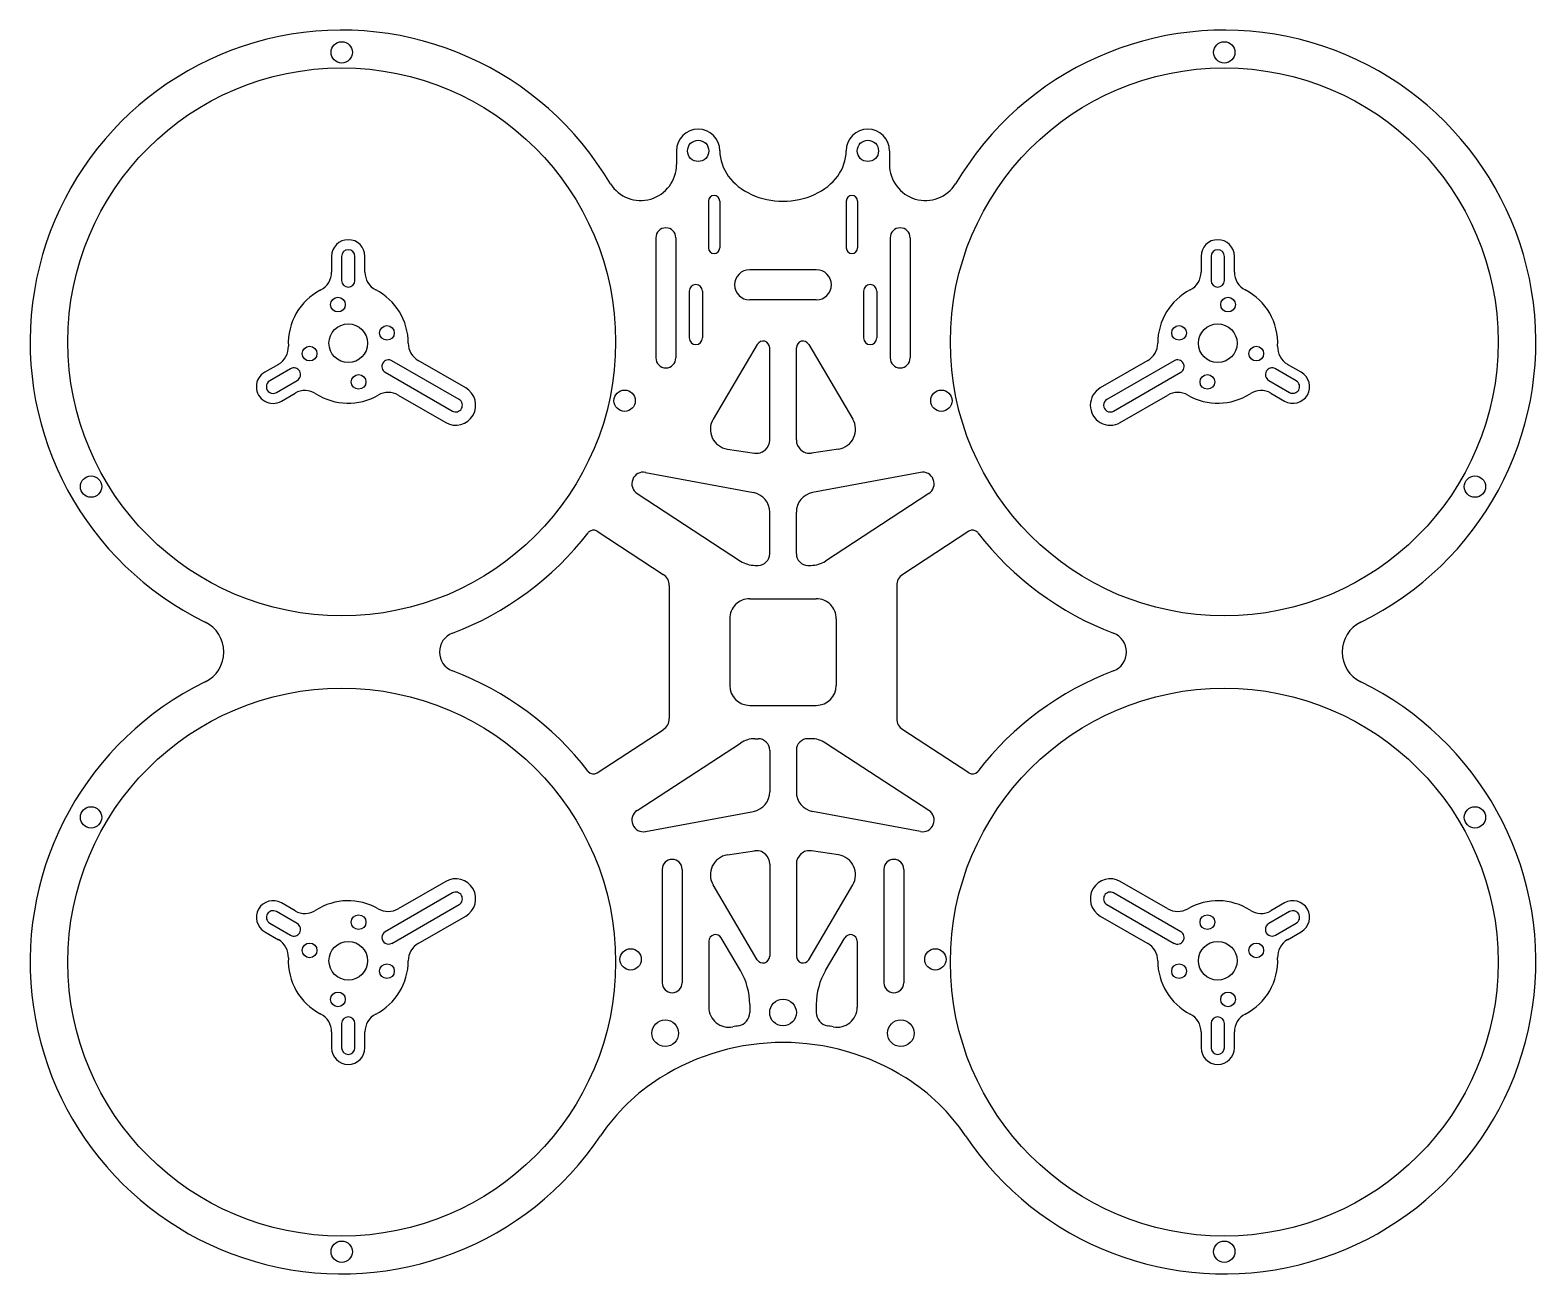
# Model space of a CAD drawing. Header units: millimetres. Extents: x 454 to 680, y 94 to 280.
import ezdxf

# ---------------------------------------------------------------- set-up
doc = ezdxf.new("R2010")
doc.units = ezdxf.units.MM

msp = doc.modelspace()

# ---------------------------------------------------------------- linework, layer by layer
at = {"color": 7, "linetype": 'Continuous', "lineweight": 25}
for p, q in [((550.8, 262.36), (550.8, 260.3)), ((582.76, 262.36), (582.76, 260.3)), ((555.58, 254.81), (555.58, 247.81)), ((557.28, 254.81), (557.28, 247.81)), ((576.28, 254.81), (576.28, 247.81)), ((577.98, 254.81), (577.98, 247.81)), ((547.7, 249.31), (547.7, 231.31)), ((550.7, 249.31), (550.7, 231.31)), ((582.86, 249.31), (582.86, 231.31)), ((585.86, 249.31), (585.86, 231.31)), ((499.05, 246.54), (499.05, 244.17)), ((500.55, 246.54), (500.55, 242.92)), ((502.55, 242.92), (502.55, 246.54)), ((504.05, 244.17), (504.05, 246.54)), ((629.51, 246.54), (629.51, 244.17)), ((631.01, 246.54), (631.01, 242.92)), ((633.01, 242.92), (633.01, 246.54)), ((634.51, 244.17), (634.51, 246.54)), ((571.78, 244.53), (561.78, 244.53)), ((552.7, 241.31), (552.7, 234.31)), ((554.7, 241.31), (554.7, 234.31)), ((571.78, 240.01), (561.78, 240.01)), ((578.86, 241.31), (578.86, 234.31)), ((580.86, 241.31), (580.86, 234.31)), ((562.92, 233.34), (556.3, 222.12)), ((564.78, 219), (564.78, 232.83)), ((568.78, 219), (568.78, 232.83)), ((570.64, 233.34), (577.26, 222.12)), ((518.17, 225.07), (508.09, 230.89)), ((519.17, 226.8), (512.05, 230.91)), ((621.51, 230.91), (614.39, 226.8)), ((625.47, 230.89), (615.39, 225.07)), ((491.06, 230.34), (489.01, 229.16)), ((492.9, 229.67), (489.76, 227.86)), ((507.09, 229.16), (517.17, 223.34)), ((616.39, 223.34), (626.47, 229.16)), ((643.79, 227.86), (640.66, 229.67)), ((644.54, 229.16), (642.49, 230.34)), ((490.76, 226.13), (493.9, 227.93)), ((491.51, 224.83), (493.56, 226.01)), ((639.66, 227.93), (642.79, 226.13)), ((639.99, 226.01), (642.04, 224.83)), ((509.05, 225.71), (516.17, 221.6)), ((617.39, 221.6), (624.51, 225.71)), ((558.43, 217.63), (562.48, 217.02)), ((575.12, 217.63), (571.08, 217.02)), ((546.17, 214.14), (562.33, 211.1)), ((587.39, 214.14), (571.22, 211.1)), ((544.89, 210.95), (560.39, 200.84)), ((588.67, 210.95), (573.17, 200.84)), ((564.78, 201.94), (564.78, 208.15)), ((568.78, 201.94), (568.78, 208.15)), ((538.89, 205.32), (548.82, 198.84)), ((594.67, 205.32), (584.74, 198.84)), ((562.57, 200.19), (563.03, 200.19)), ((570.53, 200.19), (570.98, 200.19)), ((549.72, 197.16), (549.72, 177.22)), ((583.84, 197.16), (583.84, 177.22)), ((561.78, 195.19), (571.78, 195.19)), ((558.78, 192.19), (558.79, 182.19)), ((574.78, 192.19), (574.77, 182.19)), ((561.79, 179.19), (571.77, 179.19)), ((538.89, 169.07), (548.82, 175.54)), ((562.57, 174.19), (563.03, 174.19)), ((570.98, 174.19), (570.53, 174.19)), ((594.67, 169.07), (584.74, 175.54)), ((544.89, 163.43), (560.39, 173.54)), ((564.78, 172.44), (564.78, 166.23)), ((568.78, 172.44), (568.78, 166.23)), ((588.67, 163.43), (573.17, 173.54)), ((546.17, 160.25), (562.33, 163.29)), ((587.39, 160.25), (571.22, 163.29)), ((558.43, 156.75), (562.48, 157.36)), ((575.12, 156.75), (571.08, 157.36)), ((548.65, 154.59), (548.65, 137.59)), ((551.65, 154.59), (551.65, 137.59)), ((564.78, 155.39), (564.78, 141.55)), ((568.78, 155.39), (568.78, 141.55)), ((581.91, 154.59), (581.91, 137.59)), ((584.91, 154.59), (584.91, 137.59)), ((516.17, 152.78), (509.05, 148.67)), ((562.92, 141.04), (556.3, 152.26)), ((570.64, 141.04), (577.26, 152.26)), ((624.51, 148.67), (617.39, 152.78)), ((493.56, 148.37), (491.51, 149.56)), ((517.17, 151.05), (507.09, 145.23)), ((508.09, 143.49), (518.17, 149.32)), ((615.39, 149.32), (625.47, 143.49)), ((626.47, 145.23), (616.39, 151.05)), ((642.04, 149.56), (639.99, 148.37)), ((493.9, 146.45), (490.76, 148.26)), ((512.05, 143.47), (519.17, 147.58)), ((614.39, 147.58), (621.51, 143.47)), ((642.79, 148.26), (639.66, 146.45)), ((489.01, 145.23), (491.06, 144.04)), ((489.76, 146.53), (492.9, 144.72)), ((640.66, 144.72), (643.79, 146.53)), ((642.49, 144.04), (644.54, 145.23)), ((555.65, 143.8), (555.65, 133.91)), ((560.39, 139.42), (557.51, 144.3)), ((573.17, 139.42), (576.05, 144.3)), ((577.91, 143.8), (577.91, 133.91)), ((561.78, 134.34), (561.78, 133.1)), ((571.78, 134.34), (571.78, 133.1)), ((500.55, 131.46), (500.55, 127.84)), ((502.55, 127.84), (502.55, 131.46)), ((631.01, 131.46), (631.01, 127.84)), ((633.01, 127.84), (633.01, 131.46)), ((499.05, 130.21), (499.05, 127.84)), ((504.05, 127.84), (504.05, 130.21)), ((629.51, 130.21), (629.51, 127.84)), ((634.51, 127.84), (634.51, 130.21))]:
    msp.add_line(p, q, dxfattribs=at)
for centre, radius in [((500.57, 277.14), 1.6), ((632.99, 277.14), 1.6), ((500.57, 233.71), 41.1), ((632.99, 233.71), 41.1), ((554.05, 262.36), 1.6), ((579.51, 262.36), 1.6), ((500, 239.3), 1.1), ((633.56, 239.3), 1.1), ((501.55, 233.51), 2.9), ((507.35, 235.06), 1.1), ((626.21, 235.06), 1.1), ((632.01, 233.51), 2.9), ((495.75, 231.95), 1.1), ((637.8, 231.95), 1.1), ((503.1, 227.71), 1.1), ((630.46, 227.71), 1.1), ((543.02, 224.88), 1.6), ((590.54, 224.88), 1.6), ((462.96, 212), 1.6), ((670.6, 212), 1.6), ((500.57, 140.67), 41.1), ((632.99, 140.67), 41.1), ((462.96, 162.39), 1.6), ((670.6, 162.39), 1.6), ((503.1, 146.67), 1.1), ((630.46, 146.67), 1.1), ((495.75, 142.43), 1.1), ((501.55, 140.88), 2.9), ((543.92, 141.08), 1.6), ((589.64, 141.08), 1.6), ((632.01, 140.88), 2.9), ((637.8, 142.43), 1.1), ((507.35, 139.32), 1.1), ((626.21, 139.32), 1.1), ((500, 135.08), 1.1), ((633.56, 135.08), 1.1), ((566.78, 133.11), 2), ((549.11, 130.01), 2), ((584.45, 130.01), 2), ((500.57, 97.24), 1.6), ((632.99, 97.24), 1.6)]:
    msp.add_circle(centre, radius, dxfattribs=at)
for centre, radius, start, end in [((500.57, 233.71), 46.76, 30.4433, 243.9951), ((632.99, 233.71), 46.76, 296.0049, 149.5567), ((554.05, 262.36), 3.25, 0, 180), ((579.51, 262.36), 3.25, 0, 180), ((545.42, 260.3), 5.38, 212.5307, 0), ((588.14, 260.3), 5.38, 180, 327.4693), ((556.43, 254.81), 0.85, 0, 180), ((577.13, 254.81), 0.85, 0, 180), ((549.2, 249.31), 1.5, 0, 180), ((584.36, 249.31), 1.5, 360, 180), ((501.55, 246.54), 2.5, 360, 180), ((632.01, 246.54), 2.5, 360, 180), ((501.55, 246.54), 1, 360, 180), ((556.43, 247.81), 0.85, 180, 0), ((577.13, 247.81), 0.85, 180, 0), ((632.01, 246.54), 1, 0, 180), ((496.05, 244.17), 3, 297.2796, 0), ((507.05, 244.17), 3, 180, 242.7204), ((561.78, 242.27), 2.26, 90, 270), ((571.78, 242.27), 2.26, 270, 90), ((626.51, 244.17), 3, 297.2796, 360), ((637.51, 244.17), 3, 180, 242.7204), ((501.55, 242.92), 1, 180, 0), ((553.7, 241.31), 1, 0, 180), ((579.86, 241.31), 1, 0, 180), ((632.01, 242.92), 1, 180, 360), ((501.55, 233.51), 9, 117.2796, 182.7204), ((501.55, 233.51), 9, 0, 62.7204), ((632.01, 233.51), 9, 117.2796, 180), ((632.01, 233.51), 9, 357.2796, 62.7204), ((489.56, 232.94), 3, 300, 2.7204), ((513.55, 233.51), 3, 180, 240), ((553.7, 234.31), 1, 180, 0), ((563.78, 232.83), 1, 360, 149.4608), ((569.78, 232.83), 1, 30.5392, 180), ((579.86, 234.31), 1, 180, 0), ((620.01, 233.51), 3, 300, 0), ((643.99, 232.94), 3, 177.2796, 240), ((507.59, 230.02), 1, 60, 240), ((549.2, 231.31), 1.5, 180, 360), ((584.36, 231.31), 1.5, 180, 0), ((625.97, 230.02), 1, 300, 120), ((490.26, 226.99), 2.5, 120, 300), ((493.4, 228.8), 1, 300, 120), ((640.16, 228.8), 1, 60, 240), ((643.29, 226.99), 2.5, 240, 60), ((490.26, 226.99), 1, 120, 300), ((495.06, 223.41), 3, 57.2796, 120), ((507.55, 223.12), 3, 60, 120), ((517.67, 224.2), 3, 240, 60), ((615.89, 224.2), 3, 120, 300), ((626.01, 223.12), 3, 60, 120), ((638.49, 223.41), 3, 60, 122.7204), ((643.29, 226.99), 1, 240, 60), ((501.55, 233.51), 9, 237.2796, 300), ((517.67, 224.2), 1, 240, 60), ((615.89, 224.2), 1, 120, 300), ((632.01, 233.51), 9, 240, 302.7204), ((558.88, 220.6), 3, 149.4608, 261.3649), ((574.67, 220.6), 3, 278.6351, 30.5392), ((562.78, 219), 2, 261.3649, 0), ((570.78, 219), 2, 180, 278.6351), ((545.85, 212.42), 1.75, 79.3452, 236.8746), ((587.71, 212.42), 1.75, 303.1254, 100.6548), ((561.78, 208.15), 3, 0, 79.3452), ((571.78, 208.15), 3, 100.6548, 180), ((500.57, 233.71), 46.76, 290.7912, 322.2618), ((538.34, 204.48), 1, 56.8746, 142.2618), ((595.22, 204.48), 1, 37.7382, 123.1254), ((632.99, 233.71), 46.76, 217.7382, 249.2088), ((563.03, 201.94), 1.75, 270, 0), ((570.53, 201.94), 1.75, 180, 270), ((547.72, 197.16), 2, 0, 56.8746), ((562.57, 204.19), 4, 236.8746, 270), ((570.98, 204.19), 4, 270, 303.1254), ((585.84, 197.16), 2, 123.1254, 180), ((561.78, 192.19), 3, 90, 180.0376), ((571.78, 192.19), 3, 359.9624, 90), ((477.88, 187.19), 5, 296.0049, 63.9951), ((518.23, 187.19), 3, 110.7912, 249.2088), ((615.32, 187.19), 3, 290.7912, 69.2088), ((655.68, 187.19), 5, 116.0049, 243.9951), ((500.57, 140.67), 46.76, 37.7382, 69.2088), ((632.99, 140.67), 46.76, 110.7912, 142.2618), ((500.57, 140.67), 46.76, 116.0049, 326.1443), ((561.79, 182.19), 3, 180.0376, 270), ((571.77, 182.19), 3, 270, 359.9624), ((632.99, 140.67), 46.76, 213.8557, 63.9951), ((547.72, 177.22), 2, 303.1254, 0), ((585.84, 177.22), 2, 180, 236.8746), ((562.57, 170.19), 4, 90, 123.1254), ((563.03, 172.44), 1.75, 0, 90), ((570.53, 172.44), 1.75, 90, 180), ((570.98, 170.19), 4, 56.8746, 90), ((538.34, 169.9), 1, 217.7382, 303.1254), ((595.22, 169.9), 1, 236.8746, 322.2618), ((561.78, 166.23), 3, 280.6548, 0), ((571.78, 166.23), 3, 180, 259.3452), ((545.85, 161.97), 1.75, 123.1254, 280.6548), ((587.71, 161.97), 1.75, 259.3452, 56.8746), ((550.15, 154.59), 1.5, 0, 180), ((558.88, 153.78), 3, 98.6351, 210.5392), ((562.78, 155.39), 2, 0, 98.6351), ((570.78, 155.39), 2, 81.3649, 180), ((574.67, 153.78), 3, 329.4608, 81.3649), ((583.41, 154.59), 1.5, 0, 180), ((517.67, 150.18), 3, 300, 120), ((615.89, 150.18), 3, 60, 240), ((490.26, 147.39), 2.5, 60, 240), ((501.55, 140.88), 9, 60, 122.7204), ((517.67, 150.18), 1, 300, 120), ((615.89, 150.18), 1, 60, 240), ((632.01, 140.88), 9, 57.2796, 120), ((643.29, 147.39), 2.5, 300, 120), ((490.26, 147.39), 1, 60, 240), ((495.06, 150.97), 3, 240, 302.7204), ((507.55, 151.27), 3, 240, 300), ((626.01, 151.27), 3, 240, 300), ((638.49, 150.97), 3, 237.2796, 300), ((643.29, 147.39), 1, 300, 120), ((493.4, 145.58), 1, 240, 60), ((507.59, 144.36), 1, 120, 300), ((556.65, 143.8), 1, 30.5392, 180), ((576.91, 143.8), 1, 360, 149.4608), ((625.97, 144.36), 1, 240, 60), ((640.16, 145.58), 1, 120, 300), ((489.56, 141.45), 3, 357.2796, 60), ((513.55, 140.88), 3, 120, 180), ((620.01, 140.88), 3, 0, 60), ((643.99, 141.45), 3, 120, 182.7204), ((501.55, 140.88), 9, 177.2796, 242.7204), ((501.55, 140.88), 9, 297.2796, 360), ((563.78, 141.55), 1, 210.5392, 0), ((569.78, 141.55), 1, 180, 329.4608), ((632.01, 140.88), 9, 180, 242.7204), ((632.01, 140.88), 9, 297.2796, 2.7204), ((551.78, 134.34), 10, 0, 30.5392), ((581.78, 134.34), 10, 149.4608, 180), ((550.15, 137.59), 1.5, 180, 0), ((583.41, 137.59), 1.5, 180, 0), ((558.65, 133.91), 3, 180, 281.2349), ((574.91, 133.91), 3, 258.7651, 0), ((496.05, 130.21), 3, 0, 62.7204), ((501.55, 131.46), 1, 360, 180), ((507.05, 130.21), 3, 117.2796, 180), ((566.64, 93.69), 38, 99.8735, 101.2349), ((559.78, 133.1), 2, 279.8735, 0), ((573.78, 133.1), 2, 180, 260.1265), ((566.92, 93.69), 38, 78.7651, 80.1265), ((626.51, 130.21), 3, 0, 62.7204), ((632.01, 131.46), 1, 0, 180), ((637.51, 130.21), 3, 117.2796, 180), ((501.55, 127.84), 2.5, 180, 0), ((501.55, 127.84), 1, 180, 0), ((566.78, 94), 34.62, 57.8012, 122.1988), ((632.01, 127.84), 2.5, 180, 0), ((632.01, 127.84), 1, 180, 360), ((564.32, 97.91), 30, 122.1988, 146.1443), ((569.24, 97.91), 30, 33.8557, 57.8012)]:
    msp.add_arc(centre, radius, start, end, dxfattribs=at)
msp.add_ellipse((566.78, 262.36), major_axis=(-9.48, 0), ratio=0.79598, start_param=0, end_param=3.141593, dxfattribs=at)

doc.saveas('drawing.dxf')
